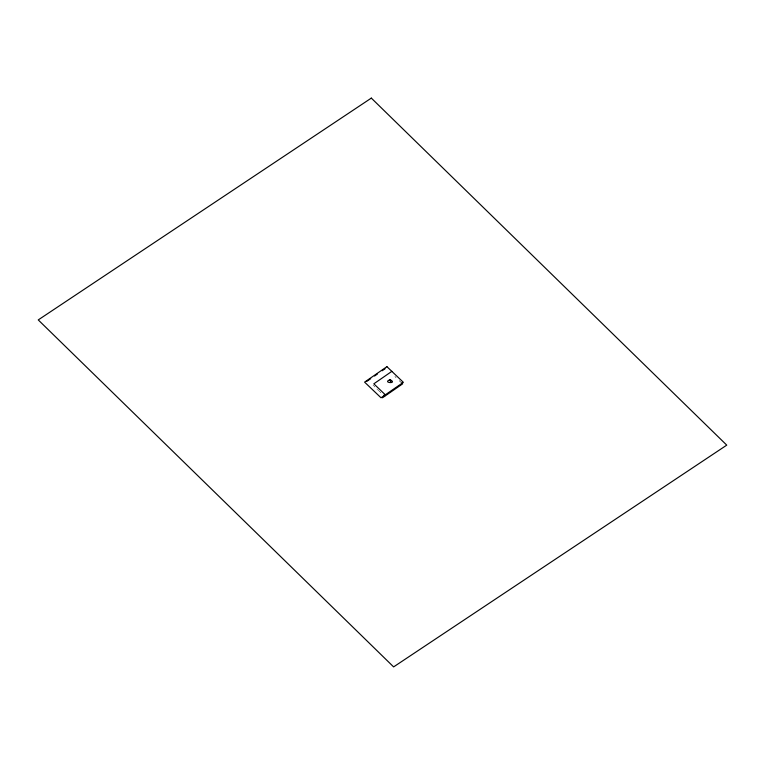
<?xml version="1.0" encoding="UTF-8"?>
<svg xmlns="http://www.w3.org/2000/svg" width="765" height="765" viewBox="0 0 765 765"><rect width="100%" height="100%" fill="white"/><g stroke="black" fill="none" stroke-linecap="round" stroke-linejoin="round"><path stroke-width="0.57" stroke-dasharray="3.83 2.87" d="M394.96 376.533L396.06 377.575M399.292 380.712L400.946 382.29M373.1 385.34L373.645 385.866M374.19 386.392L374.745 386.908M376.935 389.003L377.489 389.528M378.034 390.045L378.579 390.571M379.134 391.097L379.679 391.613M380.234 392.139L380.779 392.655"/><path stroke-width="1.15" d="M389.777 380.301C391.202 380.119 389.796 379.985 390.532 380.941M390.762 380.559C390.102 379.784 390.207 379.88 390.035 380.788M390.236 380.425C389.949 379.65 390.274 380.492 390.284 379.65C381.219 382.873 398.469 384.135 390.131 379.708M390.982 380.75L390.437 380.186M390.466 380.148L390.054 380.339M390.112 379.909L390.293 380.282M390.456 380.798L391.145 380.932M366.875 381.343L370.709 378.685M374.534 376.036L377.413 374.047M382.204 370.738L385.072 368.749M391.843 371.36L373.817 383.829L385.34 394.807M382.49 397.79L402.639 383.848L401.539 382.796M383.523 395.276L384.623 396.318M386.918 366.674L364.589 382.127L381.037 397.79L403.365 382.337L386.918 366.674M371.321 98.102L38.25 319.913L393.621 666.898L726.75 445.134L371.321 98.102"/></g></svg>
